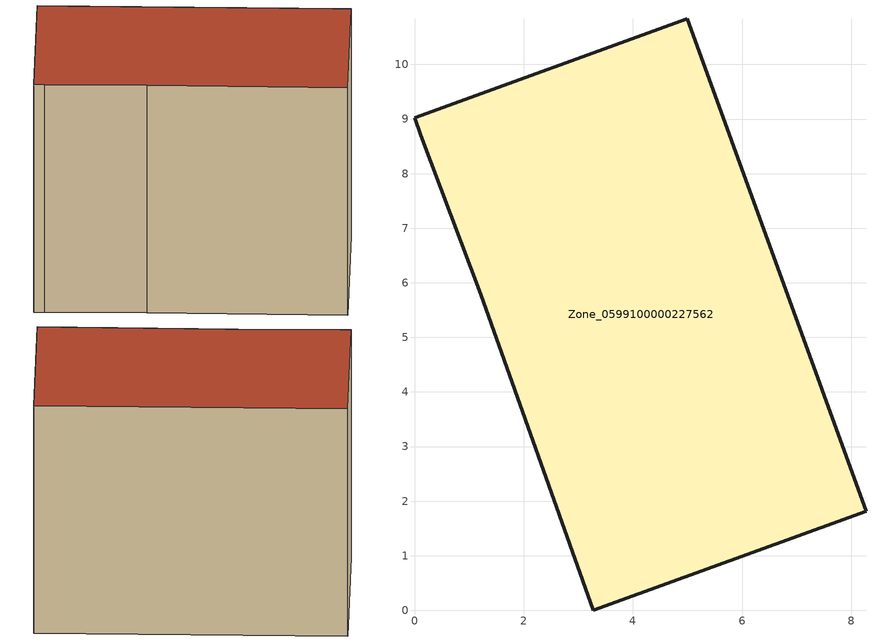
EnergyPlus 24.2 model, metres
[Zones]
Zone_0599100000227562
 floor ground (C_G): 0.11,8.71 0,9.02 5,10.84 8.27,1.82 3.27,0 1.21,5.79 z0
 wall outside (C_F): 3.27,0 8.27,1.82 5,10.84 0,9.02 0.11,8.71 1.21,5.79 3.27,0 z0:7.78
 roof outside (C_R): 0,9.02 0.11,8.71 1.21,5.79 3.27,0 8.27,1.82 5,10.84 z7.78
[BUILDING]
Pand.0599100000227562: North Axis=0; Terrain=City; Loads Convergence Tolerance Value=0.04; Temperature Convergence Tolerance Value=0.4; Solar Distribution=FullExterior; Maximum Number of Warmup Days=25; Minimum Number of Warmup Days=1
[Site:Location]
Rotterdam.The.Hague.AP_ZH_NLD Design_Conditions: Latitude=51.96; Longitude=4.45; Time Zone=1; Elevation=-4.5
[SITE:GROUNDTEMPERATURE:BUILDINGSURFACE]
18, 18, 18, 18, 18, 18, 18, 18, 18, 18, 18, 18
[MATERIAL] Thermal Absorptance=0.9; Solar Absorptance=0.7; Visible Absorptance=0.7
Name | Roughness | Thickness | Conductivity | Density | Specific Heat
G.TC.1975-1991 | MediumSmooth | 0.15 | 0.288461 | 540 | 1210
F.TC.1975-1991 | Rough | 0.3 | 0.230769 | 1920 | 840
R.TC.1975-1991 | MediumRough | 0.2 | 0.153846 | 1500 | 1000
[CONSTRUCTION]
C_G: G.TC.1975-1991
C_F: F.TC.1975-1991
C_R: R.TC.1975-1991
[ZONE]
Zone_0599100000227562: Type=1; Multiplier=1; Ceiling Height=Autocalculate; Volume=Autocalculate; Floor Area=autocalculate; Part of Total Floor Area=Yes
[ZONEINFILTRATION:DESIGNFLOWRATE]
Infil_Zone_0599100000227562: Zone or ZoneList or Space or SpaceList=Zone_0599100000227562; Schedule=AlwaysOn; Design Flow Rate Calculation Method=Flow/Area; Flow Rate per Floor Area=0.003; Constant Term Coefficient=1; Temperature Term Coefficient=0; Velocity Term Coefficient=0; Velocity Squared Term Coefficient=0
[HVACTEMPLATE:ZONE:IDEALLOADSAIRSYSTEM]
Zone_0599100000227562: Maximum Heating Supply Air Temperature=50; Minimum Cooling Supply Air Temperature=13; Maximum Heating Supply Air Humidity Ratio=0.0156; Minimum Cooling Supply Air Humidity Ratio=0.0077; Heating Limit=NoLimit; Cooling Limit=NoLimit; Dehumidification Control Type=ConstantSensibleHeatRatio; Cooling Sensible Heat Ratio=0.7; Dehumidification Setpoint=60; Humidification Control Type=None; Humidification Setpoint=30; Outdoor Air Method=None; Outdoor Air Flow Rate per Person=0.00944; Outdoor Air Flow Rate per Zone Floor Area=0; Outdoor Air Flow Rate per Zone=0; Demand Controlled Ventilation Type=None; Outdoor Air Economizer Type=NoEconomizer; Heat Recovery Type=None; Sensible Heat Recovery Effectiveness=0.7; Latent Heat Recovery Effectiveness=0.65
[ZONECONTROL:THERMOSTAT]
ThermostatControl_Zone_0599100000227562: Zone or ZoneList=Zone_0599100000227562; Control Type Schedule=DualSetpointControlType; Control 1=Thermostat_Zone_0599100000227562; Temperature Difference Between Cutout And Setpoint=0
[THERMOSTATSETPOINT:DUALSETPOINT]
Thermostat_Zone_0599100000227562: Heating Setpoint Temperature Schedule=HeatingSetpoint_Zone_0599100000227562; Cooling Setpoint Temperature Schedule=CoolingSetpoint_Zone_0599100000227562
[SCHEDULE:COMPACT]
HeatingSetpoint_Zone_0599100000227562: Through: 12/31, For: AllDays, Until: 24:00, 21
CoolingSetpoint_Zone_0599100000227562: Through: 12/31, For: AllDays, Until: 24:00, 24
DualSetpointControlType: Through: 12/31, For: AllDays, Until: 24:00, 4
AlwaysOn: Through: 12/31, For: AllDays, Until: 24:00, 1
